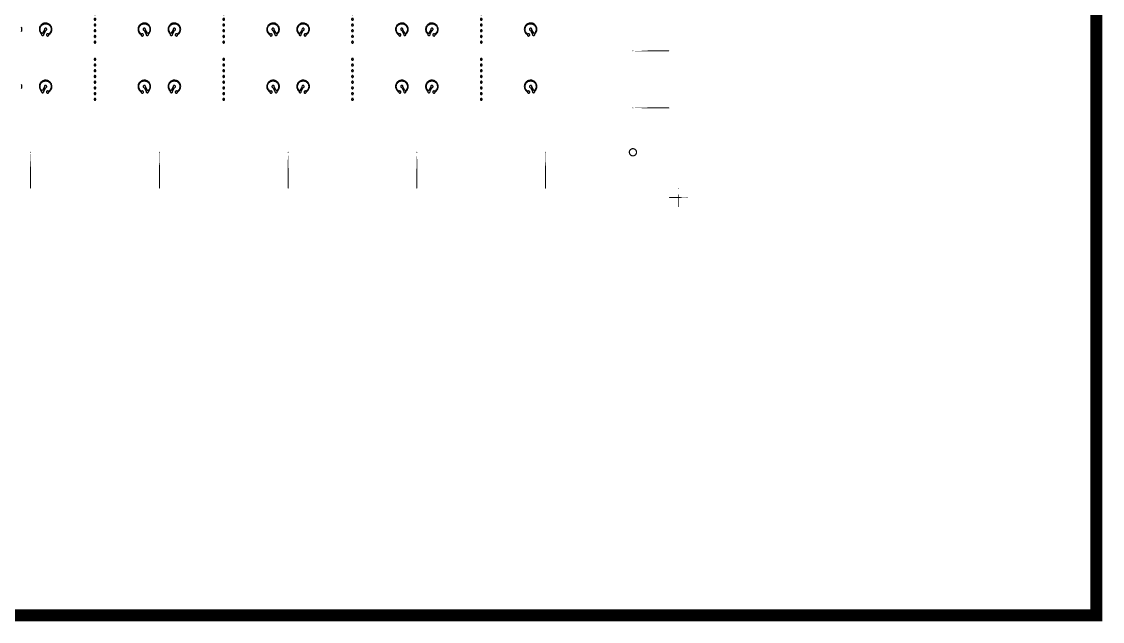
# Model space of a CAD drawing. Extents: x -100 to 100, y -100 to 100.
# Drawn here: x 10 to 100.5, y -100.5 to -50.3 of the extents above; entities that cross this region are included whole.
import ezdxf

# ---------------------------------------------------------------- set-up
doc = ezdxf.new("R2010")
doc.units = 0
doc.layers.get('0').update_dxf_attribs({"linetype": 'continuous'})
doc.layers.add('L12', color=7, linetype='continuous')

# ---------------------------------------------------------------- blocks, each defined once
blk = doc.blocks.new('LDI_XFL94-0512-011_L12_B1')
at = {"layer": 'L12'}
for points in [[(16.168, -53.338), (16.158, -53.339), (16.148, -53.341), (16.139, -53.344), (16.13, -53.348), (16.122, -53.354), (16.115, -53.36), (16.108, -53.368), (16.103, -53.376), (16.098, -53.384), (16.095, -53.394), (16.093, -53.403), (16.093, -53.413), (16.093, -53.423), (16.095, -53.433), (16.098, -53.442), (16.103, -53.451), (16.108, -53.459), (16.115, -53.466), (16.122, -53.473), (16.13, -53.478), (16.139, -53.482), (16.148, -53.486), (16.158, -53.488), (16.168, -53.488), (16.177, -53.488), (16.187, -53.486), (16.196, -53.482), (16.205, -53.478), (16.213, -53.473), (16.221, -53.466), (16.227, -53.459), (16.233, -53.451), (16.237, -53.442), (16.24, -53.433), (16.242, -53.423), (16.243, -53.413), (16.242, -53.403), (16.24, -53.394), (16.237, -53.384), (16.233, -53.376), (16.227, -53.368), (16.221, -53.36), (16.213, -53.354), (16.205, -53.348), (16.196, -53.344), (16.187, -53.341), (16.177, -53.339), (16.168, -53.338)], [(26.946, -53.338), (26.936, -53.339), (26.927, -53.341), (26.917, -53.344), (26.909, -53.348), (26.9, -53.354), (26.893, -53.36), (26.887, -53.368), (26.881, -53.376), (26.877, -53.384), (26.874, -53.394), (26.872, -53.403), (26.871, -53.413), (26.872, -53.423), (26.874, -53.433), (26.877, -53.442), (26.881, -53.451), (26.887, -53.459), (26.893, -53.466), (26.9, -53.473), (26.909, -53.478), (26.917, -53.482), (26.927, -53.486), (26.936, -53.488), (26.946, -53.488), (26.956, -53.488), (26.966, -53.486), (26.975, -53.482), (26.984, -53.478), (26.992, -53.473), (26.999, -53.466), (27.006, -53.459), (27.011, -53.451), (27.015, -53.442), (27.019, -53.433), (27.02, -53.423), (27.021, -53.413), (27.02, -53.403), (27.019, -53.394), (27.015, -53.384), (27.011, -53.376), (27.006, -53.368), (26.999, -53.36), (26.992, -53.354), (26.984, -53.348), (26.975, -53.344), (26.966, -53.341), (26.956, -53.339), (26.946, -53.338)], [(37.725, -53.338), (37.715, -53.339), (37.705, -53.341), (37.696, -53.344), (37.687, -53.348), (37.679, -53.354), (37.672, -53.36), (37.665, -53.368), (37.66, -53.376), (37.655, -53.384), (37.652, -53.394), (37.65, -53.403), (37.65, -53.413), (37.65, -53.423), (37.652, -53.433), (37.655, -53.442), (37.66, -53.451), (37.665, -53.459), (37.672, -53.466), (37.679, -53.473), (37.687, -53.478), (37.696, -53.482), (37.705, -53.486), (37.715, -53.488), (37.725, -53.488), (37.734, -53.488), (37.744, -53.486), (37.753, -53.482), (37.762, -53.478), (37.77, -53.473), (37.778, -53.466), (37.784, -53.459), (37.79, -53.451), (37.794, -53.442), (37.797, -53.433), (37.799, -53.423), (37.8, -53.413), (37.799, -53.403), (37.797, -53.394), (37.794, -53.384), (37.79, -53.376), (37.784, -53.368), (37.778, -53.36), (37.77, -53.354), (37.762, -53.348), (37.753, -53.344), (37.744, -53.341), (37.734, -53.339), (37.725, -53.338)], [(48.503, -53.338), (48.493, -53.339), (48.484, -53.341), (48.474, -53.344), (48.465, -53.348), (48.457, -53.354), (48.45, -53.36), (48.443, -53.368), (48.438, -53.376), (48.434, -53.384), (48.431, -53.394), (48.429, -53.403), (48.428, -53.413), (48.429, -53.423), (48.431, -53.433), (48.434, -53.442), (48.438, -53.451), (48.443, -53.459), (48.45, -53.466), (48.457, -53.473), (48.465, -53.478), (48.474, -53.482), (48.484, -53.486), (48.493, -53.488), (48.503, -53.488), (48.513, -53.488), (48.522, -53.486), (48.532, -53.482), (48.54, -53.478), (48.549, -53.473), (48.556, -53.466), (48.562, -53.459), (48.568, -53.451), (48.572, -53.442), (48.575, -53.433), (48.577, -53.423), (48.578, -53.413), (48.577, -53.403), (48.575, -53.394), (48.572, -53.384), (48.568, -53.376), (48.562, -53.368), (48.556, -53.36), (48.549, -53.354), (48.54, -53.348), (48.532, -53.344), (48.522, -53.341), (48.513, -53.339), (48.503, -53.338)], [(16.168, -53.817), (16.158, -53.818), (16.148, -53.82), (16.139, -53.823), (16.13, -53.827), (16.122, -53.833), (16.115, -53.839), (16.108, -53.847), (16.103, -53.855), (16.098, -53.864), (16.095, -53.873), (16.093, -53.882), (16.093, -53.892), (16.093, -53.902), (16.095, -53.912), (16.098, -53.921), (16.103, -53.93), (16.108, -53.938), (16.115, -53.945), (16.122, -53.952), (16.13, -53.957), (16.139, -53.962), (16.148, -53.965), (16.158, -53.967), (16.168, -53.967), (16.177, -53.967), (16.187, -53.965), (16.196, -53.962), (16.205, -53.957), (16.213, -53.952), (16.221, -53.945), (16.227, -53.938), (16.233, -53.93), (16.237, -53.921), (16.24, -53.912), (16.242, -53.902), (16.243, -53.892), (16.242, -53.882), (16.24, -53.873), (16.237, -53.864), (16.233, -53.855), (16.227, -53.847), (16.221, -53.839), (16.213, -53.833), (16.205, -53.827), (16.196, -53.823), (16.187, -53.82), (16.177, -53.818), (16.168, -53.817)], [(26.946, -53.817), (26.936, -53.818), (26.927, -53.82), (26.917, -53.823), (26.909, -53.827), (26.9, -53.833), (26.893, -53.839), (26.887, -53.847), (26.881, -53.855), (26.877, -53.864), (26.874, -53.873), (26.872, -53.882), (26.871, -53.892), (26.872, -53.902), (26.874, -53.912), (26.877, -53.921), (26.881, -53.93), (26.887, -53.938), (26.893, -53.945), (26.9, -53.952), (26.909, -53.957), (26.917, -53.962), (26.927, -53.965), (26.936, -53.967), (26.946, -53.967), (26.956, -53.967), (26.966, -53.965), (26.975, -53.962), (26.984, -53.957), (26.992, -53.952), (26.999, -53.945), (27.006, -53.938), (27.011, -53.93), (27.015, -53.921), (27.019, -53.912), (27.02, -53.902), (27.021, -53.892), (27.02, -53.882), (27.019, -53.873), (27.015, -53.864), (27.011, -53.855), (27.006, -53.847), (26.999, -53.839), (26.992, -53.833), (26.984, -53.827), (26.975, -53.823), (26.966, -53.82), (26.956, -53.818), (26.946, -53.817)], [(37.725, -53.817), (37.715, -53.818), (37.705, -53.82), (37.696, -53.823), (37.687, -53.827), (37.679, -53.833), (37.672, -53.839), (37.665, -53.847), (37.66, -53.855), (37.655, -53.864), (37.652, -53.873), (37.65, -53.882), (37.65, -53.892), (37.65, -53.902), (37.652, -53.912), (37.655, -53.921), (37.66, -53.93), (37.665, -53.938), (37.672, -53.945), (37.679, -53.952), (37.687, -53.957), (37.696, -53.962), (37.705, -53.965), (37.715, -53.967), (37.725, -53.967), (37.734, -53.967), (37.744, -53.965), (37.753, -53.962), (37.762, -53.957), (37.77, -53.952), (37.778, -53.945), (37.784, -53.938), (37.79, -53.93), (37.794, -53.921), (37.797, -53.912), (37.799, -53.902), (37.8, -53.892), (37.799, -53.882), (37.797, -53.873), (37.794, -53.864), (37.79, -53.855), (37.784, -53.847), (37.778, -53.839), (37.77, -53.833), (37.762, -53.827), (37.753, -53.823), (37.744, -53.82), (37.734, -53.818), (37.725, -53.817)], [(48.503, -53.817), (48.493, -53.818), (48.484, -53.82), (48.474, -53.823), (48.465, -53.827), (48.457, -53.833), (48.45, -53.839), (48.443, -53.847), (48.438, -53.855), (48.434, -53.864), (48.431, -53.873), (48.429, -53.882), (48.428, -53.892), (48.429, -53.902), (48.431, -53.912), (48.434, -53.921), (48.438, -53.93), (48.443, -53.938), (48.45, -53.945), (48.457, -53.952), (48.465, -53.957), (48.474, -53.962), (48.484, -53.965), (48.493, -53.967), (48.503, -53.967), (48.513, -53.967), (48.522, -53.965), (48.532, -53.962), (48.54, -53.957), (48.549, -53.952), (48.556, -53.945), (48.562, -53.938), (48.568, -53.93), (48.572, -53.921), (48.575, -53.912), (48.577, -53.902), (48.578, -53.892), (48.577, -53.882), (48.575, -53.873), (48.572, -53.864), (48.568, -53.855), (48.562, -53.847), (48.556, -53.839), (48.549, -53.833), (48.54, -53.827), (48.532, -53.823), (48.522, -53.82), (48.513, -53.818), (48.503, -53.817)], [(12.275, -56.09), (12.252, -56.071), (12.223, -56.061), (12.193, -56.061), (12.165, -56.069), (12.14, -56.086), (12.122, -56.11), (12.112, -56.138), (12.111, -56.168), (12.119, -56.197), (12.136, -56.221), (12.16, -56.24), (12.188, -56.25), (12.218, -56.251), (12.247, -56.242), (12.271, -56.226), (12.29, -56.202), (12.3, -56.174), (12.301, -56.144), (12.359, -56.105), (12.411, -56.058), (12.457, -56.005), (12.495, -55.947), (12.526, -55.883), (12.547, -55.817), (12.56, -55.748), (12.563, -55.678), (12.557, -55.608), (12.541, -55.54), (12.517, -55.474), (12.484, -55.412), (12.444, -55.355), (12.396, -55.304), (12.342, -55.26), (12.282, -55.223), (12.218, -55.194), (12.151, -55.174), (12.082, -55.164), (12.012, -55.162), (11.942, -55.17), (11.874, -55.187), (11.809, -55.213), (11.748, -55.247), (11.692, -55.289), (11.642, -55.338), (11.599, -55.394), (11.564, -55.454), (11.537, -55.519), (11.519, -55.587), (11.51, -55.656), (11.51, -55.726), (11.52, -55.795), (11.539, -55.863), (11.566, -55.927), (11.602, -55.988), (11.645, -56.042), (11.696, -56.091), (11.692, -56.119), (11.696, -56.146), (11.707, -56.172), (11.726, -56.193), (11.75, -56.207), (11.777, -56.214), (11.805, -56.213), (11.831, -56.204), (11.854, -56.188), (11.871, -56.166), (11.881, -56.139), (11.883, -56.111), (11.877, -56.084), (12.05, -55.783), (12.078, -55.774), (12.102, -55.758), (12.12, -55.734), (12.13, -55.706), (12.131, -55.677), (12.123, -55.649), (12.107, -55.624), (12.084, -55.606), (12.056, -55.595), (12.027, -55.593), (11.999, -55.6), (11.974, -55.616), (11.954, -55.638), (11.943, -55.665), (11.94, -55.695), (11.947, -55.723), (11.773, -56.024), (11.751, -56.031), (11.73, -56.042), (11.684, -55.996), (11.645, -55.944), (11.613, -55.887), (11.59, -55.826), (11.575, -55.763), (11.569, -55.698), (11.572, -55.632), (11.585, -55.568), (11.606, -55.507), (11.635, -55.449), (11.673, -55.395), (11.717, -55.347), (11.768, -55.306), (11.824, -55.273), (11.884, -55.247), (11.947, -55.23), (12.011, -55.222), (12.077, -55.223), (12.141, -55.234), (12.203, -55.253), (12.263, -55.28), (12.317, -55.316), (12.366, -55.359), (12.409, -55.408), (12.445, -55.463), (12.472, -55.522), (12.491, -55.584), (12.501, -55.649), (12.502, -55.714), (12.494, -55.779), (12.477, -55.842), (12.452, -55.902), (12.418, -55.957), (12.377, -56.008), (12.329, -56.052), (12.275, -56.09)], [(16.168, -54.296), (16.158, -54.297), (16.148, -54.299), (16.139, -54.302), (16.13, -54.306), (16.122, -54.312), (16.115, -54.318), (16.108, -54.326), (16.103, -54.334), (16.098, -54.343), (16.095, -54.352), (16.093, -54.361), (16.093, -54.371), (16.093, -54.381), (16.095, -54.391), (16.098, -54.4), (16.103, -54.409), (16.108, -54.417), (16.115, -54.424), (16.122, -54.431), (16.13, -54.436), (16.139, -54.441), (16.148, -54.444), (16.158, -54.446), (16.168, -54.446), (16.177, -54.446), (16.187, -54.444), (16.196, -54.441), (16.205, -54.436), (16.213, -54.431), (16.221, -54.424), (16.227, -54.417), (16.233, -54.409), (16.237, -54.4), (16.24, -54.391), (16.242, -54.381), (16.243, -54.371), (16.242, -54.361), (16.24, -54.352), (16.237, -54.343), (16.233, -54.334), (16.227, -54.326), (16.221, -54.318), (16.213, -54.312), (16.205, -54.306), (16.196, -54.302), (16.187, -54.299), (16.177, -54.297), (16.168, -54.296)], [(16.168, -54.775), (16.158, -54.776), (16.148, -54.778), (16.139, -54.781), (16.13, -54.785), (16.122, -54.791), (16.115, -54.797), (16.108, -54.805), (16.103, -54.813), (16.098, -54.822), (16.095, -54.831), (16.093, -54.841), (16.093, -54.85), (16.093, -54.86), (16.095, -54.87), (16.098, -54.879), (16.103, -54.888), (16.108, -54.896), (16.115, -54.903), (16.122, -54.91), (16.13, -54.915), (16.139, -54.92), (16.148, -54.923), (16.158, -54.925), (16.168, -54.925), (16.177, -54.925), (16.187, -54.923), (16.196, -54.92), (16.205, -54.915), (16.213, -54.91), (16.221, -54.903), (16.227, -54.896), (16.233, -54.888), (16.237, -54.879), (16.24, -54.87), (16.242, -54.86), (16.243, -54.85), (16.242, -54.841), (16.24, -54.831), (16.237, -54.822), (16.233, -54.813), (16.227, -54.805), (16.221, -54.797), (16.213, -54.791), (16.205, -54.785), (16.196, -54.781), (16.187, -54.778), (16.177, -54.776), (16.168, -54.775)], [(20.605, -56.042), (20.585, -56.031), (20.562, -56.024), (20.389, -55.723), (20.395, -55.695), (20.392, -55.665), (20.381, -55.638), (20.362, -55.616), (20.337, -55.6), (20.308, -55.593), (20.279, -55.595), (20.251, -55.606), (20.229, -55.624), (20.212, -55.649), (20.204, -55.677), (20.205, -55.706), (20.215, -55.734), (20.233, -55.758), (20.257, -55.774), (20.285, -55.783), (20.459, -56.084), (20.452, -56.111), (20.454, -56.139), (20.464, -56.166), (20.481, -56.188), (20.504, -56.204), (20.53, -56.213), (20.558, -56.214), (20.585, -56.207), (20.609, -56.193), (20.628, -56.172), (20.64, -56.146), (20.644, -56.119), (20.64, -56.091), (20.69, -56.042), (20.733, -55.988), (20.769, -55.927), (20.797, -55.863), (20.815, -55.795), (20.825, -55.726), (20.825, -55.656), (20.816, -55.587), (20.798, -55.519), (20.771, -55.454), (20.736, -55.394), (20.693, -55.338), (20.643, -55.289), (20.587, -55.247), (20.526, -55.213), (20.461, -55.187), (20.393, -55.17), (20.323, -55.162), (20.253, -55.164), (20.184, -55.174), (20.117, -55.194), (20.053, -55.223), (19.994, -55.26), (19.939, -55.304), (19.891, -55.355), (19.851, -55.412), (19.818, -55.474), (19.794, -55.54), (19.779, -55.608), (19.773, -55.678), (19.776, -55.748), (19.788, -55.817), (19.81, -55.883), (19.84, -55.947), (19.878, -56.005), (19.924, -56.058), (19.976, -56.105), (20.034, -56.144), (20.035, -56.174), (20.046, -56.202), (20.064, -56.226), (20.089, -56.242), (20.118, -56.251), (20.147, -56.25), (20.176, -56.24), (20.199, -56.221), (20.216, -56.197), (20.224, -56.168), (20.224, -56.138), (20.213, -56.11), (20.195, -56.086), (20.171, -56.069), (20.142, -56.061), (20.112, -56.061), (20.084, -56.071), (20.06, -56.09), (20.006, -56.052), (19.959, -56.008), (19.917, -55.957), (19.884, -55.902), (19.858, -55.842), (19.841, -55.779), (19.833, -55.714), (19.834, -55.649), (19.844, -55.584), (19.863, -55.522), (19.891, -55.463), (19.926, -55.408), (19.969, -55.359), (20.018, -55.316), (20.073, -55.28), (20.132, -55.253), (20.194, -55.234), (20.259, -55.223), (20.324, -55.222), (20.389, -55.23), (20.452, -55.247), (20.512, -55.273), (20.568, -55.306), (20.618, -55.347), (20.663, -55.395), (20.7, -55.449), (20.73, -55.507), (20.751, -55.568), (20.763, -55.632), (20.766, -55.698), (20.761, -55.763), (20.746, -55.826), (20.722, -55.887), (20.69, -55.944), (20.651, -55.996), (20.605, -56.042)], [(23.054, -56.09), (23.03, -56.071), (23.002, -56.061), (22.972, -56.061), (22.943, -56.069), (22.919, -56.086), (22.9, -56.11), (22.89, -56.138), (22.889, -56.168), (22.898, -56.197), (22.915, -56.221), (22.938, -56.24), (22.966, -56.25), (22.996, -56.251), (23.025, -56.242), (23.05, -56.226), (23.068, -56.202), (23.078, -56.174), (23.079, -56.144), (23.138, -56.105), (23.19, -56.058), (23.236, -56.005), (23.274, -55.947), (23.304, -55.883), (23.326, -55.817), (23.338, -55.748), (23.341, -55.678), (23.335, -55.608), (23.32, -55.54), (23.296, -55.474), (23.263, -55.412), (23.222, -55.355), (23.174, -55.304), (23.12, -55.26), (23.061, -55.223), (22.997, -55.194), (22.93, -55.174), (22.86, -55.164), (22.79, -55.162), (22.721, -55.17), (22.653, -55.187), (22.588, -55.213), (22.527, -55.247), (22.471, -55.289), (22.421, -55.338), (22.378, -55.394), (22.342, -55.454), (22.316, -55.519), (22.297, -55.587), (22.288, -55.656), (22.289, -55.726), (22.298, -55.795), (22.317, -55.863), (22.345, -55.927), (22.38, -55.988), (22.424, -56.042), (22.474, -56.091), (22.47, -56.119), (22.474, -56.146), (22.486, -56.172), (22.505, -56.193), (22.528, -56.207), (22.555, -56.214), (22.583, -56.213), (22.61, -56.204), (22.633, -56.188), (22.65, -56.166), (22.659, -56.139), (22.661, -56.111), (22.655, -56.084), (22.829, -55.783), (22.857, -55.774), (22.881, -55.758), (22.899, -55.734), (22.909, -55.706), (22.909, -55.677), (22.901, -55.649), (22.885, -55.624), (22.862, -55.606), (22.835, -55.595), (22.805, -55.593), (22.777, -55.6), (22.752, -55.616), (22.733, -55.638), (22.721, -55.665), (22.719, -55.695), (22.725, -55.723), (22.551, -56.024), (22.529, -56.031), (22.509, -56.042), (22.463, -55.996), (22.423, -55.944), (22.392, -55.887), (22.368, -55.826), (22.353, -55.763), (22.347, -55.698), (22.351, -55.632), (22.363, -55.568), (22.384, -55.507), (22.414, -55.449), (22.451, -55.395), (22.496, -55.347), (22.546, -55.306), (22.602, -55.273), (22.662, -55.247), (22.725, -55.23), (22.79, -55.222), (22.855, -55.223), (22.92, -55.234), (22.982, -55.253), (23.041, -55.28), (23.096, -55.316), (23.145, -55.359), (23.188, -55.408), (23.223, -55.463), (23.251, -55.522), (23.27, -55.584), (23.28, -55.649), (23.281, -55.714), (23.273, -55.779), (23.256, -55.842), (23.23, -55.902), (23.196, -55.957), (23.155, -56.008), (23.107, -56.052), (23.054, -56.09)], [(26.946, -54.296), (26.936, -54.297), (26.927, -54.299), (26.917, -54.302), (26.909, -54.306), (26.9, -54.312), (26.893, -54.318), (26.887, -54.326), (26.881, -54.334), (26.877, -54.343), (26.874, -54.352), (26.872, -54.361), (26.871, -54.371), (26.872, -54.381), (26.874, -54.391), (26.877, -54.4), (26.881, -54.409), (26.887, -54.417), (26.893, -54.424), (26.9, -54.431), (26.909, -54.436), (26.917, -54.441), (26.927, -54.444), (26.936, -54.446), (26.946, -54.446), (26.956, -54.446), (26.966, -54.444), (26.975, -54.441), (26.984, -54.436), (26.992, -54.431), (26.999, -54.424), (27.006, -54.417), (27.011, -54.409), (27.015, -54.4), (27.019, -54.391), (27.02, -54.381), (27.021, -54.371), (27.02, -54.361), (27.019, -54.352), (27.015, -54.343), (27.011, -54.334), (27.006, -54.326), (26.999, -54.318), (26.992, -54.312), (26.984, -54.306), (26.975, -54.302), (26.966, -54.299), (26.956, -54.297), (26.946, -54.296)], [(26.946, -54.775), (26.936, -54.776), (26.927, -54.778), (26.917, -54.781), (26.909, -54.785), (26.9, -54.791), (26.893, -54.797), (26.887, -54.805), (26.881, -54.813), (26.877, -54.822), (26.874, -54.831), (26.872, -54.841), (26.871, -54.85), (26.872, -54.86), (26.874, -54.87), (26.877, -54.879), (26.881, -54.888), (26.887, -54.896), (26.893, -54.903), (26.9, -54.91), (26.909, -54.915), (26.917, -54.92), (26.927, -54.923), (26.936, -54.925), (26.946, -54.925), (26.956, -54.925), (26.966, -54.923), (26.975, -54.92), (26.984, -54.915), (26.992, -54.91), (26.999, -54.903), (27.006, -54.896), (27.011, -54.888), (27.015, -54.879), (27.019, -54.87), (27.02, -54.86), (27.021, -54.85), (27.02, -54.841), (27.019, -54.831), (27.015, -54.822), (27.011, -54.813), (27.006, -54.805), (26.999, -54.797), (26.992, -54.791), (26.984, -54.785), (26.975, -54.781), (26.966, -54.778), (26.956, -54.776), (26.946, -54.775)], [(31.383, -56.042), (31.363, -56.031), (31.341, -56.024), (31.167, -55.723), (31.173, -55.695), (31.171, -55.665), (31.159, -55.638), (31.14, -55.616), (31.115, -55.6), (31.087, -55.593), (31.057, -55.595), (31.03, -55.606), (31.007, -55.624), (30.991, -55.649), (30.983, -55.677), (30.984, -55.706), (30.994, -55.734), (31.011, -55.758), (31.035, -55.774), (31.063, -55.783), (31.237, -56.084), (31.231, -56.111), (31.233, -56.139), (31.243, -56.166), (31.26, -56.188), (31.282, -56.204), (31.309, -56.213), (31.337, -56.214), (31.364, -56.207), (31.388, -56.193), (31.406, -56.172), (31.418, -56.146), (31.422, -56.119), (31.418, -56.091), (31.468, -56.042), (31.512, -55.988), (31.548, -55.927), (31.575, -55.863), (31.594, -55.795), (31.603, -55.726), (31.604, -55.656), (31.595, -55.587), (31.577, -55.519), (31.55, -55.454), (31.515, -55.394), (31.472, -55.338), (31.422, -55.289), (31.366, -55.247), (31.305, -55.213), (31.239, -55.187), (31.172, -55.17), (31.102, -55.162), (31.032, -55.164), (30.963, -55.174), (30.896, -55.194), (30.832, -55.223), (30.772, -55.26), (30.718, -55.304), (30.67, -55.355), (30.629, -55.412), (30.597, -55.474), (30.572, -55.54), (30.557, -55.608), (30.551, -55.678), (30.554, -55.748), (30.567, -55.817), (30.588, -55.883), (30.618, -55.947), (30.657, -56.005), (30.702, -56.058), (30.755, -56.105), (30.813, -56.144), (30.814, -56.174), (30.824, -56.202), (30.842, -56.226), (30.867, -56.242), (30.896, -56.251), (30.926, -56.25), (30.954, -56.24), (30.978, -56.221), (30.995, -56.197), (31.003, -56.168), (31.002, -56.138), (30.992, -56.11), (30.974, -56.086), (30.949, -56.069), (30.92, -56.061), (30.89, -56.061), (30.862, -56.071), (30.838, -56.09), (30.785, -56.052), (30.737, -56.008), (30.696, -55.957), (30.662, -55.902), (30.637, -55.842), (30.62, -55.779), (30.611, -55.714), (30.612, -55.649), (30.623, -55.584), (30.642, -55.522), (30.669, -55.463), (30.705, -55.408), (30.747, -55.359), (30.797, -55.316), (30.851, -55.28), (30.91, -55.253), (30.973, -55.234), (31.037, -55.223), (31.102, -55.222), (31.167, -55.23), (31.23, -55.247), (31.29, -55.273), (31.346, -55.306), (31.397, -55.347), (31.441, -55.395), (31.478, -55.449), (31.508, -55.507), (31.529, -55.568), (31.542, -55.632), (31.545, -55.698), (31.539, -55.763), (31.524, -55.826), (31.501, -55.887), (31.469, -55.944), (31.43, -55.996), (31.383, -56.042)], [(33.832, -56.09), (33.808, -56.071), (33.78, -56.061), (33.75, -56.061), (33.722, -56.069), (33.697, -56.086), (33.679, -56.11), (33.669, -56.138), (33.668, -56.168), (33.676, -56.197), (33.693, -56.221), (33.717, -56.24), (33.745, -56.25), (33.775, -56.251), (33.803, -56.242), (33.828, -56.226), (33.847, -56.202), (33.857, -56.174), (33.858, -56.144), (33.916, -56.105), (33.968, -56.058), (34.014, -56.005), (34.052, -55.947), (34.082, -55.883), (34.104, -55.817), (34.116, -55.748), (34.12, -55.678), (34.114, -55.608), (34.098, -55.54), (34.074, -55.474), (34.041, -55.412), (34.001, -55.355), (33.953, -55.304), (33.899, -55.26), (33.839, -55.223), (33.775, -55.194), (33.708, -55.174), (33.639, -55.164), (33.569, -55.162), (33.499, -55.17), (33.431, -55.187), (33.366, -55.213), (33.305, -55.247), (33.249, -55.289), (33.199, -55.338), (33.156, -55.394), (33.121, -55.454), (33.094, -55.519), (33.076, -55.587), (33.067, -55.656), (33.067, -55.726), (33.077, -55.795), (33.096, -55.863), (33.123, -55.927), (33.159, -55.988), (33.202, -56.042), (33.253, -56.091), (33.249, -56.119), (33.253, -56.146), (33.264, -56.172), (33.283, -56.193), (33.307, -56.207), (33.334, -56.214), (33.362, -56.213), (33.388, -56.204), (33.411, -56.188), (33.428, -56.166), (33.438, -56.139), (33.44, -56.111), (33.434, -56.084), (33.607, -55.783), (33.635, -55.774), (33.659, -55.758), (33.677, -55.734), (33.687, -55.706), (33.688, -55.677), (33.68, -55.649), (33.664, -55.624), (33.641, -55.606), (33.613, -55.595), (33.584, -55.593), (33.555, -55.6), (33.53, -55.616), (33.511, -55.638), (33.5, -55.665), (33.497, -55.695), (33.504, -55.723), (33.33, -56.024), (33.308, -56.031), (33.287, -56.042), (33.241, -55.996), (33.202, -55.944), (33.17, -55.887), (33.146, -55.826), (33.132, -55.763), (33.126, -55.698), (33.129, -55.632), (33.141, -55.568), (33.163, -55.507), (33.192, -55.449), (33.23, -55.395), (33.274, -55.347), (33.325, -55.306), (33.381, -55.273), (33.441, -55.247), (33.504, -55.23), (33.568, -55.222), (33.634, -55.223), (33.698, -55.234), (33.76, -55.253), (33.819, -55.28), (33.874, -55.316), (33.923, -55.359), (33.966, -55.408), (34.002, -55.463), (34.029, -55.522), (34.048, -55.584), (34.058, -55.649), (34.059, -55.714), (34.051, -55.779), (34.034, -55.842), (34.009, -55.902), (33.975, -55.957), (33.934, -56.008), (33.886, -56.052), (33.832, -56.09)], [(37.725, -54.296), (37.715, -54.297), (37.705, -54.299), (37.696, -54.302), (37.687, -54.306), (37.679, -54.312), (37.672, -54.318), (37.665, -54.326), (37.66, -54.334), (37.655, -54.343), (37.652, -54.352), (37.65, -54.361), (37.65, -54.371), (37.65, -54.381), (37.652, -54.391), (37.655, -54.4), (37.66, -54.409), (37.665, -54.417), (37.672, -54.424), (37.679, -54.431), (37.687, -54.436), (37.696, -54.441), (37.705, -54.444), (37.715, -54.446), (37.725, -54.446), (37.734, -54.446), (37.744, -54.444), (37.753, -54.441), (37.762, -54.436), (37.77, -54.431), (37.778, -54.424), (37.784, -54.417), (37.79, -54.409), (37.794, -54.4), (37.797, -54.391), (37.799, -54.381), (37.8, -54.371), (37.799, -54.361), (37.797, -54.352), (37.794, -54.343), (37.79, -54.334), (37.784, -54.326), (37.778, -54.318), (37.77, -54.312), (37.762, -54.306), (37.753, -54.302), (37.744, -54.299), (37.734, -54.297), (37.725, -54.296)], [(37.725, -54.775), (37.715, -54.776), (37.705, -54.778), (37.696, -54.781), (37.687, -54.785), (37.679, -54.791), (37.672, -54.797), (37.665, -54.805), (37.66, -54.813), (37.655, -54.822), (37.652, -54.831), (37.65, -54.841), (37.65, -54.85), (37.65, -54.86), (37.652, -54.87), (37.655, -54.879), (37.66, -54.888), (37.665, -54.896), (37.672, -54.903), (37.679, -54.91), (37.687, -54.915), (37.696, -54.92), (37.705, -54.923), (37.715, -54.925), (37.725, -54.925), (37.734, -54.925), (37.744, -54.923), (37.753, -54.92), (37.762, -54.915), (37.77, -54.91), (37.778, -54.903), (37.784, -54.896), (37.79, -54.888), (37.794, -54.879), (37.797, -54.87), (37.799, -54.86), (37.8, -54.85), (37.799, -54.841), (37.797, -54.831), (37.794, -54.822), (37.79, -54.813), (37.784, -54.805), (37.778, -54.797), (37.77, -54.791), (37.762, -54.785), (37.753, -54.781), (37.744, -54.778), (37.734, -54.776), (37.725, -54.775)], [(42.162, -56.042), (42.142, -56.031), (42.119, -56.024), (41.946, -55.723), (41.952, -55.695), (41.949, -55.665), (41.938, -55.638), (41.919, -55.616), (41.894, -55.6), (41.865, -55.593), (41.836, -55.595), (41.808, -55.606), (41.785, -55.624), (41.769, -55.649), (41.761, -55.677), (41.762, -55.706), (41.772, -55.734), (41.79, -55.758), (41.814, -55.774), (41.842, -55.783), (42.016, -56.084), (42.009, -56.111), (42.011, -56.139), (42.021, -56.166), (42.038, -56.188), (42.061, -56.204), (42.087, -56.213), (42.115, -56.214), (42.142, -56.207), (42.166, -56.193), (42.185, -56.172), (42.197, -56.146), (42.201, -56.119), (42.196, -56.091), (42.247, -56.042), (42.29, -55.988), (42.326, -55.927), (42.354, -55.863), (42.372, -55.795), (42.382, -55.726), (42.382, -55.656), (42.373, -55.587), (42.355, -55.519), (42.328, -55.454), (42.293, -55.394), (42.25, -55.338), (42.2, -55.289), (42.144, -55.247), (42.083, -55.213), (42.018, -55.187), (41.95, -55.17), (41.88, -55.162), (41.81, -55.164), (41.741, -55.174), (41.674, -55.194), (41.61, -55.223), (41.55, -55.26), (41.496, -55.304), (41.448, -55.355), (41.408, -55.412), (41.375, -55.474), (41.351, -55.54), (41.336, -55.608), (41.329, -55.678), (41.333, -55.748), (41.345, -55.817), (41.367, -55.883), (41.397, -55.947), (41.435, -56.005), (41.481, -56.058), (41.533, -56.105), (41.591, -56.144), (41.592, -56.174), (41.602, -56.202), (41.621, -56.226), (41.646, -56.242), (41.674, -56.251), (41.704, -56.25), (41.732, -56.24), (41.756, -56.221), (41.773, -56.197), (41.781, -56.168), (41.78, -56.138), (41.77, -56.11), (41.752, -56.086), (41.727, -56.069), (41.699, -56.061), (41.669, -56.061), (41.641, -56.071), (41.617, -56.09), (41.563, -56.052), (41.515, -56.008), (41.474, -55.957), (41.441, -55.902), (41.415, -55.842), (41.398, -55.779), (41.39, -55.714), (41.391, -55.649), (41.401, -55.584), (41.42, -55.522), (41.448, -55.463), (41.483, -55.408), (41.526, -55.359), (41.575, -55.316), (41.63, -55.28), (41.689, -55.253), (41.751, -55.234), (41.816, -55.223), (41.881, -55.222), (41.946, -55.23), (42.009, -55.247), (42.069, -55.273), (42.124, -55.306), (42.175, -55.347), (42.22, -55.395), (42.257, -55.449), (42.286, -55.507), (42.308, -55.568), (42.32, -55.632), (42.323, -55.698), (42.317, -55.763), (42.303, -55.826), (42.279, -55.887), (42.247, -55.944), (42.208, -55.996), (42.162, -56.042)], [(44.611, -56.09), (44.587, -56.071), (44.559, -56.061), (44.529, -56.061), (44.5, -56.069), (44.475, -56.086), (44.457, -56.11), (44.447, -56.138), (44.446, -56.168), (44.455, -56.197), (44.471, -56.221), (44.495, -56.24), (44.523, -56.25), (44.553, -56.251), (44.582, -56.242), (44.607, -56.226), (44.625, -56.202), (44.635, -56.174), (44.636, -56.144), (44.694, -56.105), (44.747, -56.058), (44.792, -56.005), (44.831, -55.947), (44.861, -55.883), (44.882, -55.817), (44.895, -55.748), (44.898, -55.678), (44.892, -55.608), (44.877, -55.54), (44.853, -55.474), (44.82, -55.412), (44.779, -55.355), (44.731, -55.304), (44.677, -55.26), (44.618, -55.223), (44.554, -55.194), (44.486, -55.174), (44.417, -55.164), (44.347, -55.162), (44.278, -55.17), (44.21, -55.187), (44.145, -55.213), (44.083, -55.247), (44.027, -55.289), (43.978, -55.338), (43.935, -55.394), (43.899, -55.454), (43.872, -55.519), (43.854, -55.587), (43.845, -55.656), (43.846, -55.726), (43.855, -55.795), (43.874, -55.863), (43.901, -55.927), (43.937, -55.988), (43.981, -56.042), (44.031, -56.091), (44.027, -56.119), (44.031, -56.146), (44.043, -56.172), (44.061, -56.193), (44.085, -56.207), (44.112, -56.214), (44.14, -56.213), (44.167, -56.204), (44.189, -56.188), (44.207, -56.166), (44.216, -56.139), (44.218, -56.111), (44.212, -56.084), (44.386, -55.783), (44.414, -55.774), (44.438, -55.758), (44.456, -55.734), (44.465, -55.706), (44.466, -55.677), (44.458, -55.649), (44.442, -55.624), (44.419, -55.606), (44.392, -55.595), (44.362, -55.593), (44.334, -55.6), (44.309, -55.616), (44.29, -55.638), (44.278, -55.665), (44.276, -55.695), (44.282, -55.723), (44.108, -56.024), (44.086, -56.031), (44.066, -56.042), (44.02, -55.996), (43.98, -55.944), (43.948, -55.887), (43.925, -55.826), (43.91, -55.763), (43.904, -55.698), (43.908, -55.632), (43.92, -55.568), (43.941, -55.507), (43.971, -55.449), (44.008, -55.395), (44.052, -55.347), (44.103, -55.306), (44.159, -55.273), (44.219, -55.247), (44.282, -55.23), (44.347, -55.222), (44.412, -55.223), (44.476, -55.234), (44.539, -55.253), (44.598, -55.28), (44.653, -55.316), (44.702, -55.359), (44.745, -55.408), (44.78, -55.463), (44.808, -55.522), (44.826, -55.584), (44.837, -55.649), (44.838, -55.714), (44.83, -55.779), (44.813, -55.842), (44.787, -55.902), (44.753, -55.957), (44.712, -56.008), (44.664, -56.052), (44.611, -56.09)], [(48.503, -54.296), (48.493, -54.297), (48.484, -54.299), (48.474, -54.302), (48.465, -54.306), (48.457, -54.312), (48.45, -54.318), (48.443, -54.326), (48.438, -54.334), (48.434, -54.343), (48.431, -54.352), (48.429, -54.361), (48.428, -54.371), (48.429, -54.381), (48.431, -54.391), (48.434, -54.4), (48.438, -54.409), (48.443, -54.417), (48.45, -54.424), (48.457, -54.431), (48.465, -54.436), (48.474, -54.441), (48.484, -54.444), (48.493, -54.446), (48.503, -54.446), (48.513, -54.446), (48.522, -54.444), (48.532, -54.441), (48.54, -54.436), (48.549, -54.431), (48.556, -54.424), (48.562, -54.417), (48.568, -54.409), (48.572, -54.4), (48.575, -54.391), (48.577, -54.381), (48.578, -54.371), (48.577, -54.361), (48.575, -54.352), (48.572, -54.343), (48.568, -54.334), (48.562, -54.326), (48.556, -54.318), (48.549, -54.312), (48.54, -54.306), (48.532, -54.302), (48.522, -54.299), (48.513, -54.297), (48.503, -54.296)], [(48.503, -54.775), (48.493, -54.776), (48.484, -54.778), (48.474, -54.781), (48.465, -54.785), (48.457, -54.791), (48.45, -54.797), (48.443, -54.805), (48.438, -54.813), (48.434, -54.822), (48.431, -54.831), (48.429, -54.841), (48.428, -54.85), (48.429, -54.86), (48.431, -54.87), (48.434, -54.879), (48.438, -54.888), (48.443, -54.896), (48.45, -54.903), (48.457, -54.91), (48.465, -54.915), (48.474, -54.92), (48.484, -54.923), (48.493, -54.925), (48.503, -54.925), (48.513, -54.925), (48.522, -54.923), (48.532, -54.92), (48.54, -54.915), (48.549, -54.91), (48.556, -54.903), (48.562, -54.896), (48.568, -54.888), (48.572, -54.879), (48.575, -54.87), (48.577, -54.86), (48.578, -54.85), (48.577, -54.841), (48.575, -54.831), (48.572, -54.822), (48.568, -54.813), (48.562, -54.805), (48.556, -54.797), (48.549, -54.791), (48.54, -54.785), (48.532, -54.781), (48.522, -54.778), (48.513, -54.776), (48.503, -54.775)], [(52.94, -56.042), (52.92, -56.031), (52.898, -56.024), (52.724, -55.723), (52.73, -55.695), (52.728, -55.665), (52.716, -55.638), (52.697, -55.616), (52.672, -55.6), (52.644, -55.593), (52.614, -55.595), (52.587, -55.606), (52.564, -55.624), (52.548, -55.649), (52.54, -55.677), (52.541, -55.706), (52.55, -55.734), (52.568, -55.758), (52.592, -55.774), (52.62, -55.783), (52.794, -56.084), (52.788, -56.111), (52.79, -56.139), (52.799, -56.166), (52.816, -56.188), (52.839, -56.204), (52.866, -56.213), (52.894, -56.214), (52.921, -56.207), (52.945, -56.193), (52.963, -56.172), (52.975, -56.146), (52.979, -56.119), (52.975, -56.091), (53.025, -56.042), (53.069, -55.988), (53.105, -55.927), (53.132, -55.863), (53.151, -55.795), (53.16, -55.726), (53.161, -55.656), (53.152, -55.587), (53.134, -55.519), (53.107, -55.454), (53.071, -55.394), (53.028, -55.338), (52.979, -55.289), (52.923, -55.247), (52.861, -55.213), (52.796, -55.187), (52.728, -55.17), (52.659, -55.162), (52.589, -55.164), (52.52, -55.174), (52.452, -55.194), (52.388, -55.223), (52.329, -55.26), (52.275, -55.304), (52.227, -55.355), (52.186, -55.412), (52.153, -55.474), (52.129, -55.54), (52.114, -55.608), (52.108, -55.678), (52.111, -55.748), (52.124, -55.817), (52.145, -55.883), (52.175, -55.947), (52.214, -56.005), (52.259, -56.058), (52.312, -56.105), (52.37, -56.144), (52.371, -56.174), (52.381, -56.202), (52.399, -56.226), (52.424, -56.242), (52.453, -56.251), (52.483, -56.25), (52.511, -56.24), (52.535, -56.221), (52.551, -56.197), (52.56, -56.168), (52.559, -56.138), (52.549, -56.11), (52.531, -56.086), (52.506, -56.069), (52.477, -56.061), (52.447, -56.061), (52.419, -56.071), (52.395, -56.09), (52.342, -56.052), (52.294, -56.008), (52.253, -55.957), (52.219, -55.902), (52.193, -55.842), (52.176, -55.779), (52.168, -55.714), (52.169, -55.649), (52.179, -55.584), (52.198, -55.522), (52.226, -55.463), (52.261, -55.408), (52.304, -55.359), (52.353, -55.316), (52.408, -55.28), (52.467, -55.253), (52.53, -55.234), (52.594, -55.223), (52.659, -55.222), (52.724, -55.23), (52.787, -55.247), (52.847, -55.273), (52.903, -55.306), (52.954, -55.347), (52.998, -55.395), (53.035, -55.449), (53.065, -55.507), (53.086, -55.568), (53.098, -55.632), (53.102, -55.698), (53.096, -55.763), (53.081, -55.826), (53.058, -55.887), (53.026, -55.944), (52.986, -55.996), (52.94, -56.042)], [(16.168, -55.254), (16.158, -55.255), (16.148, -55.257), (16.139, -55.26), (16.13, -55.264), (16.122, -55.27), (16.115, -55.276), (16.108, -55.284), (16.103, -55.292), (16.098, -55.301), (16.095, -55.31), (16.093, -55.32), (16.093, -55.329), (16.093, -55.339), (16.095, -55.349), (16.098, -55.358), (16.103, -55.367), (16.108, -55.375), (16.115, -55.382), (16.122, -55.389), (16.13, -55.394), (16.139, -55.399), (16.148, -55.402), (16.158, -55.404), (16.168, -55.404), (16.177, -55.404), (16.187, -55.402), (16.196, -55.399), (16.205, -55.394), (16.213, -55.389), (16.221, -55.382), (16.227, -55.375), (16.233, -55.367), (16.237, -55.358), (16.24, -55.349), (16.242, -55.339), (16.243, -55.329), (16.242, -55.32), (16.24, -55.31), (16.237, -55.301), (16.233, -55.292), (16.227, -55.284), (16.221, -55.276), (16.213, -55.27), (16.205, -55.264), (16.196, -55.26), (16.187, -55.257), (16.177, -55.255), (16.168, -55.254)], [(16.168, -55.733), (16.158, -55.734), (16.148, -55.736), (16.139, -55.739), (16.13, -55.743), (16.122, -55.749), (16.115, -55.755), (16.108, -55.763), (16.103, -55.771), (16.098, -55.78), (16.095, -55.789), (16.093, -55.799), (16.093, -55.808), (16.093, -55.818), (16.095, -55.828), (16.098, -55.837), (16.103, -55.846), (16.108, -55.854), (16.115, -55.861), (16.122, -55.868), (16.13, -55.873), (16.139, -55.878), (16.148, -55.881), (16.158, -55.883), (16.168, -55.883), (16.177, -55.883), (16.187, -55.881), (16.196, -55.878), (16.205, -55.873), (16.213, -55.868), (16.221, -55.861), (16.227, -55.854), (16.233, -55.846), (16.237, -55.837), (16.24, -55.828), (16.242, -55.818), (16.243, -55.808), (16.242, -55.799), (16.24, -55.789), (16.237, -55.78), (16.233, -55.771), (16.227, -55.763), (16.221, -55.755), (16.213, -55.749), (16.205, -55.743), (16.196, -55.739), (16.187, -55.736), (16.177, -55.734), (16.168, -55.733)], [(26.946, -55.254), (26.936, -55.255), (26.927, -55.257), (26.917, -55.26), (26.909, -55.264), (26.9, -55.27), (26.893, -55.276), (26.887, -55.284), (26.881, -55.292), (26.877, -55.301), (26.874, -55.31), (26.872, -55.32), (26.871, -55.329), (26.872, -55.339), (26.874, -55.349), (26.877, -55.358), (26.881, -55.367), (26.887, -55.375), (26.893, -55.382), (26.9, -55.389), (26.909, -55.394), (26.917, -55.399), (26.927, -55.402), (26.936, -55.404), (26.946, -55.404), (26.956, -55.404), (26.966, -55.402), (26.975, -55.399), (26.984, -55.394), (26.992, -55.389), (26.999, -55.382), (27.006, -55.375), (27.011, -55.367), (27.015, -55.358), (27.019, -55.349), (27.02, -55.339), (27.021, -55.329), (27.02, -55.32), (27.019, -55.31), (27.015, -55.301), (27.011, -55.292), (27.006, -55.284), (26.999, -55.276), (26.992, -55.27), (26.984, -55.264), (26.975, -55.26), (26.966, -55.257), (26.956, -55.255), (26.946, -55.254)], [(26.946, -55.733), (26.936, -55.734), (26.927, -55.736), (26.917, -55.739), (26.909, -55.743), (26.9, -55.749), (26.893, -55.755), (26.887, -55.763), (26.881, -55.771), (26.877, -55.78), (26.874, -55.789), (26.872, -55.799), (26.871, -55.808), (26.872, -55.818), (26.874, -55.828), (26.877, -55.837), (26.881, -55.846), (26.887, -55.854), (26.893, -55.861), (26.9, -55.868), (26.909, -55.873), (26.917, -55.878), (26.927, -55.881), (26.936, -55.883), (26.946, -55.883), (26.956, -55.883), (26.966, -55.881), (26.975, -55.878), (26.984, -55.873), (26.992, -55.868), (26.999, -55.861), (27.006, -55.854), (27.011, -55.846), (27.015, -55.837), (27.019, -55.828), (27.02, -55.818), (27.021, -55.808), (27.02, -55.799), (27.019, -55.789), (27.015, -55.78), (27.011, -55.771), (27.006, -55.763), (26.999, -55.755), (26.992, -55.749), (26.984, -55.743), (26.975, -55.739), (26.966, -55.736), (26.956, -55.734), (26.946, -55.733)], [(37.725, -55.254), (37.715, -55.255), (37.705, -55.257), (37.696, -55.26), (37.687, -55.264), (37.679, -55.27), (37.672, -55.276), (37.665, -55.284), (37.66, -55.292), (37.655, -55.301), (37.652, -55.31), (37.65, -55.32), (37.65, -55.329), (37.65, -55.339), (37.652, -55.349), (37.655, -55.358), (37.66, -55.367), (37.665, -55.375), (37.672, -55.382), (37.679, -55.389), (37.687, -55.394), (37.696, -55.399), (37.705, -55.402), (37.715, -55.404), (37.725, -55.404), (37.734, -55.404), (37.744, -55.402), (37.753, -55.399), (37.762, -55.394), (37.77, -55.389), (37.778, -55.382), (37.784, -55.375), (37.79, -55.367), (37.794, -55.358), (37.797, -55.349), (37.799, -55.339), (37.8, -55.329), (37.799, -55.32), (37.797, -55.31), (37.794, -55.301), (37.79, -55.292), (37.784, -55.284), (37.778, -55.276), (37.77, -55.27), (37.762, -55.264), (37.753, -55.26), (37.744, -55.257), (37.734, -55.255), (37.725, -55.254)], [(37.725, -55.733), (37.715, -55.734), (37.705, -55.736), (37.696, -55.739), (37.687, -55.743), (37.679, -55.749), (37.672, -55.755), (37.665, -55.763), (37.66, -55.771), (37.655, -55.78), (37.652, -55.789), (37.65, -55.799), (37.65, -55.808), (37.65, -55.818), (37.652, -55.828), (37.655, -55.837), (37.66, -55.846), (37.665, -55.854), (37.672, -55.861), (37.679, -55.868), (37.687, -55.873), (37.696, -55.878), (37.705, -55.881), (37.715, -55.883), (37.725, -55.883), (37.734, -55.883), (37.744, -55.881), (37.753, -55.878), (37.762, -55.873), (37.77, -55.868), (37.778, -55.861), (37.784, -55.854), (37.79, -55.846), (37.794, -55.837), (37.797, -55.828), (37.799, -55.818), (37.8, -55.808), (37.799, -55.799), (37.797, -55.789), (37.794, -55.78), (37.79, -55.771), (37.784, -55.763), (37.778, -55.755), (37.77, -55.749), (37.762, -55.743), (37.753, -55.739), (37.744, -55.736), (37.734, -55.734), (37.725, -55.733)], [(48.503, -55.254), (48.493, -55.255), (48.484, -55.257), (48.474, -55.26), (48.465, -55.264), (48.457, -55.27), (48.45, -55.276), (48.443, -55.284), (48.438, -55.292), (48.434, -55.301), (48.431, -55.31), (48.429, -55.32), (48.428, -55.329), (48.429, -55.339), (48.431, -55.349), (48.434, -55.358), (48.438, -55.367), (48.443, -55.375), (48.45, -55.382), (48.457, -55.389), (48.465, -55.394), (48.474, -55.399), (48.484, -55.402), (48.493, -55.404), (48.503, -55.404), (48.513, -55.404), (48.522, -55.402), (48.532, -55.399), (48.54, -55.394), (48.549, -55.389), (48.556, -55.382), (48.562, -55.375), (48.568, -55.367), (48.572, -55.358), (48.575, -55.349), (48.577, -55.339), (48.578, -55.329), (48.577, -55.32), (48.575, -55.31), (48.572, -55.301), (48.568, -55.292), (48.562, -55.284), (48.556, -55.276), (48.549, -55.27), (48.54, -55.264), (48.532, -55.26), (48.522, -55.257), (48.513, -55.255), (48.503, -55.254)], [(48.503, -55.733), (48.493, -55.734), (48.484, -55.736), (48.474, -55.739), (48.465, -55.743), (48.457, -55.749), (48.45, -55.755), (48.443, -55.763), (48.438, -55.771), (48.434, -55.78), (48.431, -55.789), (48.429, -55.799), (48.428, -55.808), (48.429, -55.818), (48.431, -55.828), (48.434, -55.837), (48.438, -55.846), (48.443, -55.854), (48.45, -55.861), (48.457, -55.868), (48.465, -55.873), (48.474, -55.878), (48.484, -55.881), (48.493, -55.883), (48.503, -55.883), (48.513, -55.883), (48.522, -55.881), (48.532, -55.878), (48.54, -55.873), (48.549, -55.868), (48.556, -55.861), (48.562, -55.854), (48.568, -55.846), (48.572, -55.837), (48.575, -55.828), (48.577, -55.818), (48.578, -55.808), (48.577, -55.799), (48.575, -55.789), (48.572, -55.78), (48.568, -55.771), (48.562, -55.763), (48.556, -55.755), (48.549, -55.749), (48.54, -55.743), (48.532, -55.739), (48.522, -55.736), (48.513, -55.734), (48.503, -55.733)], [(16.168, -56.212), (16.158, -56.213), (16.148, -56.215), (16.139, -56.218), (16.13, -56.222), (16.122, -56.228), (16.115, -56.234), (16.108, -56.242), (16.103, -56.25), (16.098, -56.259), (16.095, -56.268), (16.093, -56.278), (16.093, -56.287), (16.093, -56.297), (16.095, -56.307), (16.098, -56.316), (16.103, -56.325), (16.108, -56.333), (16.115, -56.34), (16.122, -56.347), (16.13, -56.352), (16.139, -56.357), (16.148, -56.36), (16.158, -56.362), (16.168, -56.362), (16.177, -56.362), (16.187, -56.36), (16.196, -56.357), (16.205, -56.352), (16.213, -56.347), (16.221, -56.34), (16.227, -56.333), (16.233, -56.325), (16.237, -56.316), (16.24, -56.307), (16.242, -56.297), (16.243, -56.287), (16.242, -56.278), (16.24, -56.268), (16.237, -56.259), (16.233, -56.25), (16.227, -56.242), (16.221, -56.234), (16.213, -56.228), (16.205, -56.222), (16.196, -56.218), (16.187, -56.215), (16.177, -56.213), (16.168, -56.212)], [(16.168, -56.691), (16.158, -56.692), (16.148, -56.694), (16.139, -56.697), (16.13, -56.702), (16.122, -56.707), (16.115, -56.713), (16.108, -56.721), (16.103, -56.729), (16.098, -56.738), (16.095, -56.747), (16.093, -56.757), (16.093, -56.766), (16.093, -56.776), (16.095, -56.786), (16.098, -56.795), (16.103, -56.804), (16.108, -56.812), (16.115, -56.82), (16.122, -56.826), (16.13, -56.831), (16.139, -56.836), (16.148, -56.839), (16.158, -56.841), (16.168, -56.841), (16.177, -56.841), (16.187, -56.839), (16.196, -56.836), (16.205, -56.831), (16.213, -56.826), (16.221, -56.82), (16.227, -56.812), (16.233, -56.804), (16.237, -56.795), (16.24, -56.786), (16.242, -56.776), (16.243, -56.766), (16.242, -56.757), (16.24, -56.747), (16.237, -56.738), (16.233, -56.729), (16.227, -56.721), (16.221, -56.713), (16.213, -56.707), (16.205, -56.702), (16.196, -56.697), (16.187, -56.694), (16.177, -56.692), (16.168, -56.691)], [(26.946, -56.212), (26.936, -56.213), (26.927, -56.215), (26.917, -56.218), (26.909, -56.222), (26.9, -56.228), (26.893, -56.234), (26.887, -56.242), (26.881, -56.25), (26.877, -56.259), (26.874, -56.268), (26.872, -56.278), (26.871, -56.287), (26.872, -56.297), (26.874, -56.307), (26.877, -56.316), (26.881, -56.325), (26.887, -56.333), (26.893, -56.34), (26.9, -56.347), (26.909, -56.352), (26.917, -56.357), (26.927, -56.36), (26.936, -56.362), (26.946, -56.362), (26.956, -56.362), (26.966, -56.36), (26.975, -56.357), (26.984, -56.352), (26.992, -56.347), (26.999, -56.34), (27.006, -56.333), (27.011, -56.325), (27.015, -56.316), (27.019, -56.307), (27.02, -56.297), (27.021, -56.287), (27.02, -56.278), (27.019, -56.268), (27.015, -56.259), (27.011, -56.25), (27.006, -56.242), (26.999, -56.234), (26.992, -56.228), (26.984, -56.222), (26.975, -56.218), (26.966, -56.215), (26.956, -56.213), (26.946, -56.212)], [(26.946, -56.691), (26.936, -56.692), (26.927, -56.694), (26.917, -56.697), (26.909, -56.702), (26.9, -56.707), (26.893, -56.713), (26.887, -56.721), (26.881, -56.729), (26.877, -56.738), (26.874, -56.747), (26.872, -56.757), (26.871, -56.766), (26.872, -56.776), (26.874, -56.786), (26.877, -56.795), (26.881, -56.804), (26.887, -56.812), (26.893, -56.82), (26.9, -56.826), (26.909, -56.831), (26.917, -56.836), (26.927, -56.839), (26.936, -56.841), (26.946, -56.841), (26.956, -56.841), (26.966, -56.839), (26.975, -56.836), (26.984, -56.831), (26.992, -56.826), (26.999, -56.82), (27.006, -56.812), (27.011, -56.804), (27.015, -56.795), (27.019, -56.786), (27.02, -56.776), (27.021, -56.766), (27.02, -56.757), (27.019, -56.747), (27.015, -56.738), (27.011, -56.729), (27.006, -56.721), (26.999, -56.713), (26.992, -56.707), (26.984, -56.702), (26.975, -56.697), (26.966, -56.694), (26.956, -56.692), (26.946, -56.691)], [(37.725, -56.212), (37.715, -56.213), (37.705, -56.215), (37.696, -56.218), (37.687, -56.222), (37.679, -56.228), (37.672, -56.234), (37.665, -56.242), (37.66, -56.25), (37.655, -56.259), (37.652, -56.268), (37.65, -56.278), (37.65, -56.287), (37.65, -56.297), (37.652, -56.307), (37.655, -56.316), (37.66, -56.325), (37.665, -56.333), (37.672, -56.34), (37.679, -56.347), (37.687, -56.352), (37.696, -56.357), (37.705, -56.36), (37.715, -56.362), (37.725, -56.362), (37.734, -56.362), (37.744, -56.36), (37.753, -56.357), (37.762, -56.352), (37.77, -56.347), (37.778, -56.34), (37.784, -56.333), (37.79, -56.325), (37.794, -56.316), (37.797, -56.307), (37.799, -56.297), (37.8, -56.287), (37.799, -56.278), (37.797, -56.268), (37.794, -56.259), (37.79, -56.25), (37.784, -56.242), (37.778, -56.234), (37.77, -56.228), (37.762, -56.222), (37.753, -56.218), (37.744, -56.215), (37.734, -56.213), (37.725, -56.212)], [(37.725, -56.691), (37.715, -56.692), (37.705, -56.694), (37.696, -56.697), (37.687, -56.702), (37.679, -56.707), (37.672, -56.713), (37.665, -56.721), (37.66, -56.729), (37.655, -56.738), (37.652, -56.747), (37.65, -56.757), (37.65, -56.766), (37.65, -56.776), (37.652, -56.786), (37.655, -56.795), (37.66, -56.804), (37.665, -56.812), (37.672, -56.82), (37.679, -56.826), (37.687, -56.831), (37.696, -56.836), (37.705, -56.839), (37.715, -56.841), (37.725, -56.841), (37.734, -56.841), (37.744, -56.839), (37.753, -56.836), (37.762, -56.831), (37.77, -56.826), (37.778, -56.82), (37.784, -56.812), (37.79, -56.804), (37.794, -56.795), (37.797, -56.786), (37.799, -56.776), (37.8, -56.766), (37.799, -56.757), (37.797, -56.747), (37.794, -56.738), (37.79, -56.729), (37.784, -56.721), (37.778, -56.713), (37.77, -56.707), (37.762, -56.702), (37.753, -56.697), (37.744, -56.694), (37.734, -56.692), (37.725, -56.691)], [(48.503, -56.212), (48.493, -56.213), (48.484, -56.215), (48.474, -56.218), (48.465, -56.222), (48.457, -56.228), (48.45, -56.234), (48.443, -56.242), (48.438, -56.25), (48.434, -56.259), (48.431, -56.268), (48.429, -56.278), (48.428, -56.287), (48.429, -56.297), (48.431, -56.307), (48.434, -56.316), (48.438, -56.325), (48.443, -56.333), (48.45, -56.34), (48.457, -56.347), (48.465, -56.352), (48.474, -56.357), (48.484, -56.36), (48.493, -56.362), (48.503, -56.362), (48.513, -56.362), (48.522, -56.36), (48.532, -56.357), (48.54, -56.352), (48.549, -56.347), (48.556, -56.34), (48.562, -56.333), (48.568, -56.325), (48.572, -56.316), (48.575, -56.307), (48.577, -56.297), (48.578, -56.287), (48.577, -56.278), (48.575, -56.268), (48.572, -56.259), (48.568, -56.25), (48.562, -56.242), (48.556, -56.234), (48.549, -56.228), (48.54, -56.222), (48.532, -56.218), (48.522, -56.215), (48.513, -56.213), (48.503, -56.212)], [(48.503, -56.691), (48.493, -56.692), (48.484, -56.694), (48.474, -56.697), (48.465, -56.702), (48.457, -56.707), (48.45, -56.713), (48.443, -56.721), (48.438, -56.729), (48.434, -56.738), (48.431, -56.747), (48.429, -56.757), (48.428, -56.766), (48.429, -56.776), (48.431, -56.786), (48.434, -56.795), (48.438, -56.804), (48.443, -56.812), (48.45, -56.82), (48.457, -56.826), (48.465, -56.831), (48.474, -56.836), (48.484, -56.839), (48.493, -56.841), (48.503, -56.841), (48.513, -56.841), (48.522, -56.839), (48.532, -56.836), (48.54, -56.831), (48.549, -56.826), (48.556, -56.82), (48.562, -56.812), (48.568, -56.804), (48.572, -56.795), (48.575, -56.786), (48.577, -56.776), (48.578, -56.766), (48.577, -56.757), (48.575, -56.747), (48.572, -56.738), (48.568, -56.729), (48.562, -56.721), (48.556, -56.713), (48.549, -56.707), (48.54, -56.702), (48.532, -56.697), (48.522, -56.694), (48.513, -56.692), (48.503, -56.691)]]:
    blk.add_lwpolyline(points, close=True, dxfattribs=at)
blk.add_lwpolyline([(10.018, -55.863), (10.037, -55.795), (10.047, -55.726), (10.047, -55.656), (10.038, -55.587), (10.02, -55.519)], dxfattribs=at)
blk = doc.blocks.new('cutlineendpoint')
at = {"const_width": 0.04}
blk.add_lwpolyline([(-0.02, 0, 1), (0.02, 0, 1)], format="xyb", close=True, dxfattribs=at)

msp = doc.modelspace()

# ---------------------------------------------------------------- linework, layer by layer
at = {"layer": 'L12'}
for points, const_width in [([(-100, 100), (100, 100), (100, -100), (-100, -100)], 1), ([(61.2, -52.695), (64.2, -52.695)], 0.08), ([(61.2, -57.485), (64.2, -57.485)], 0.08), ([(10.778, -61.2), (10.778, -64.2)], 0.08), ([(21.557, -61.2), (21.557, -64.2)], 0.08), ([(32.335, -61.2), (32.335, -64.2)], 0.08), ([(43.114, -61.2), (43.114, -64.2)], 0.08), ([(53.892, -61.2), (53.892, -64.2)], 0.08), ([(65, -64.25), (65, -65.75)], 0.08), ([(65.75, -65), (64.25, -65)], 0.08)]:
    msp.add_lwpolyline(points, close=True, dxfattribs=dict(at, const_width=const_width))
at = {"layer": 'L12', "const_width": 0.1}
msp.add_lwpolyline([(60.9, -61.2, 1), (61.5, -61.2, 1)], format="xyb", close=True, dxfattribs=at)

# ---------------------------------------------------------------- block references
at = {"layer": 'L12'}
for name, p in [('LDI_XFL94-0512-011_L12_B1', (0, 4.79)), ('LDI_XFL94-0512-011_L12_B1', (0, 0)), ('cutlineendpoint', (61.2, -52.695)), ('cutlineendpoint', (64.2, -52.695)), ('cutlineendpoint', (61.2, -57.485)), ('cutlineendpoint', (64.2, -57.485)), ('cutlineendpoint', (10.778, -61.2)), ('cutlineendpoint', (21.557, -61.2)), ('cutlineendpoint', (32.335, -61.2)), ('cutlineendpoint', (43.114, -61.2)), ('cutlineendpoint', (53.892, -61.2)), ('cutlineendpoint', (10.778, -64.2)), ('cutlineendpoint', (21.557, -64.2)), ('cutlineendpoint', (32.335, -64.2)), ('cutlineendpoint', (43.114, -64.2)), ('cutlineendpoint', (53.892, -64.2)), ('cutlineendpoint', (65, -64.25)), ('cutlineendpoint', (64.25, -65)), ('cutlineendpoint', (65.75, -65)), ('cutlineendpoint', (65, -65.75))]:
    msp.add_blockref(name, p, dxfattribs=at)

doc.saveas('drawing.dxf')
